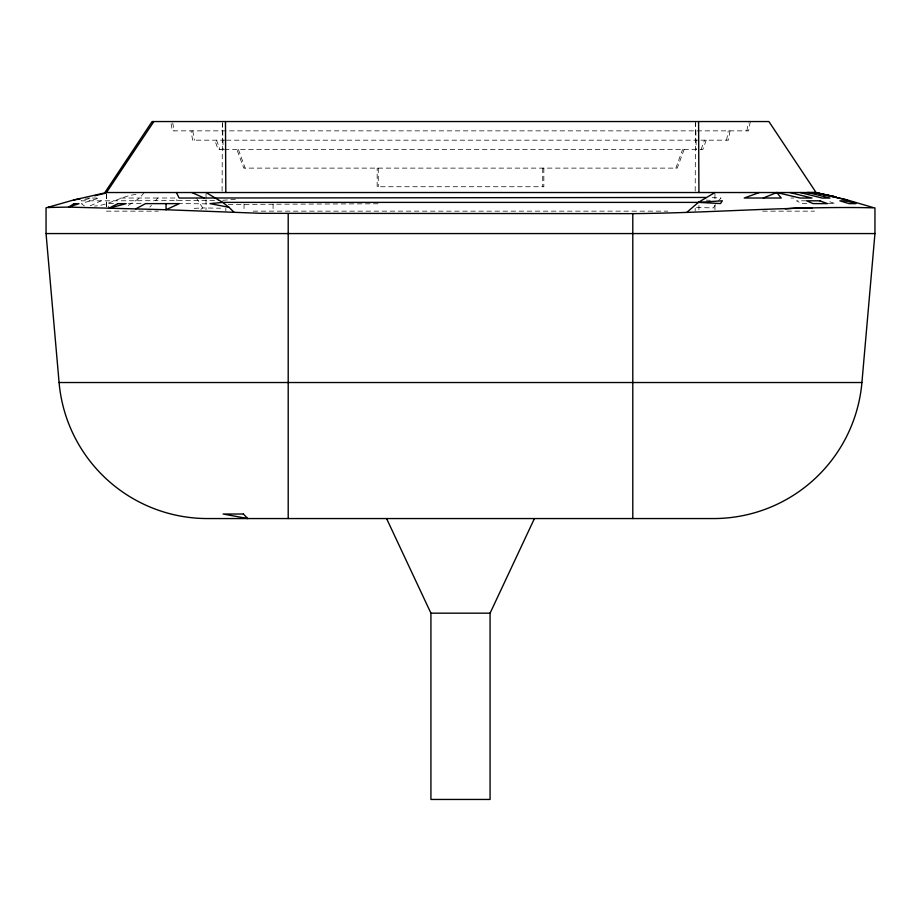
<?xml version="1.0" encoding="UTF-8"?>
<svg xmlns="http://www.w3.org/2000/svg" width="921" height="921" viewBox="0 0 921 921"><rect width="100%" height="100%" fill="white"/><g stroke="black" fill="none" stroke-linecap="round" stroke-linejoin="round"><path stroke-width="0.69" stroke-dasharray="4.61 3.45" d="M222.088 191.096L222.398 122.977M695.194 191.096L695.505 122.977M726.6 140.176L728.246 130.863M729.996 130.863L728.361 140.176L697.209 140.176M746.873 130.863L748.278 122.884M750.27 121.549L748.623 130.863L172.377 130.863L170.73 121.549M675.876 168.117L682.588 149.49M701.088 149.49L704.484 140.176M706.234 140.176L702.85 149.49L699.615 149.49M684.096 149.49L677.257 168.117L243.743 168.117L236.904 149.49M715.456 204.658L713.384 207.927L694.825 207.421M155.545 200.801L157.733 198.015L176.797 198.015L176.82 200.79M144.194 192.524L139.773 198.027L125.406 207.225M149.835 207.075L151.481 205.325M718.392 200.778L721.039 198.003L710.103 197.601M200.859 209.378L202.666 207.927L220.568 208.215M90.131 205.878L101.114 200.824L219.923 200.525M135.963 194.469C121.353 195.943 109.242 205.233 94.541 206.074M84.444 205.982L81.405 203.61L98.973 198.05L91.041 198.061L81.117 200.836L101.114 200.824M222.778 200.294L237.042 199.166M194.204 208.353L202.666 207.927L196.392 198.003M228.339 204.427L379.256 203.771M85.342 198.073L91.041 198.061M225.104 140.176L192.639 140.176L191.004 130.863M226.336 140.176L696.771 140.176M223.596 149.49L218.15 149.49L214.766 140.176M224.459 149.49L696.541 149.49M120.87 198.038L157.733 198.015M791.035 198.038L793.729 198.038M806.117 200.813L796.458 200.813L801.892 203.587L807.464 203.587M113.433 203.587L107.999 203.599L109.058 208.181M128.387 203.587L142.11 203.576M177.914 203.564L210.207 203.898M106.41 211.151L158.308 211.151M253.137 211.151L667.863 211.151M762.692 211.151L814.59 211.151M828.301 203.61L835.22 203.61L827.012 200.824M706.223 200.133L710.287 200.352M216.516 140.176L219.912 149.49M238.412 149.49L245.124 168.117M192.754 130.863L194.4 140.176M172.722 122.884L174.127 130.863M696.092 140.176L696.126 149.49M222.997 140.176L223.02 149.49M695.873 130.863L695.896 140.176M695.689 121.549L695.7 130.863M222.767 130.863L222.79 140.176M222.583 122.884L222.594 130.863M714.961 193.951L714.961 199.684M714.961 205.418L714.961 209.712M698.924 205.418L698.924 209.712M695.182 208.284L695.182 211.151M543.839 168.117L543.839 186.744L377.161 186.744L377.161 168.117M542.745 168.117L542.745 186.744M378.255 168.117L378.255 186.744M273.088 203.978L273.088 211.151M244.042 203.978L244.042 211.151M225.818 208.284L225.818 211.151M206.039 193.951L206.039 198.257M206.039 199.684L206.039 209.712M106.479 193.951L106.479 208.284M106.41 193.951L106.41 208.284"/><path stroke-width="1.38" d="M166.102 203.633L165.999 209.735L260.965 213.327L632.796 213.626C713.499 212.958 794.316 205.924 874.95 207.858L874.95 233.566L861.918 382.526A149.018 149.018 0 0 1 713.464 518.558L207.536 518.558A149.018 149.018 0 0 1 59.082 382.526L46.05 233.566L46.05 207.858L73.715 199.961L106.479 192.524L153.865 121.549M386.578 518.558L430.924 613.179L430.924 799.451L490.076 799.451L490.076 613.179L534.422 518.558M686.893 212.325L698.337 202.39L714.961 192.524M135.778 208.883L145.495 203.633L179.388 203.622L165.999 209.735L68.568 207.098L48.134 207.478M759.388 192.524L744.203 198.015L763.267 198.015L776.806 192.524L800.13 198.038L812.011 198.05L789.873 192.524M94.782 195.782L105.558 193.168M73.715 199.961L80.173 198.913M785.233 208.883L796.746 207.95L811.942 208.181M48.134 207.467L50.643 207.294M698.337 202.39L722.352 200.778L720.51 203.564L698.337 202.39L222.663 202.39L210.046 203.622L229.03 207.34L234.107 212.325M176.395 192.524L179.146 198.038L706.004 197.451M816.098 192.524L104.902 192.524L152.103 121.549L768.897 121.549L816.098 192.524L835.854 196.967L814.555 192.524L847.285 199.961L872.866 207.467M807.061 192.524L814.59 192.524L835.854 196.967M763.267 198.015L781.227 198.027L776.806 192.524M46.05 233.566L874.95 233.566M59.082 382.526L861.918 382.526M430.924 613.179L490.076 613.179M817.249 193.145L828.175 195.62M830.903 196.242L847.285 199.961M807.867 192.524L829.959 198.061L822.027 198.05L800.153 192.524M851.787 201.906L855.494 202.954M191.833 192.524L204.209 198.027M206.039 192.524L222.663 202.39L229.03 207.34M698.59 121.549L698.924 192.524M225.484 121.549L225.818 192.524M632.796 213.626L632.796 518.558M288.204 213.626L288.204 518.558M74.048 203.679L68.568 207.098L78.964 203.679L74.048 203.679M117.923 203.645L109.058 208.169L126.189 203.645L117.923 203.645M819.886 200.824L806.623 200.813L813.001 203.599L827.472 203.61L819.886 200.824M243.374 514.022L223.124 514.022L247.864 518.558L243.374 514.022M846.226 200.847L839.883 200.836L849.15 203.633L855.966 203.645L846.226 200.847"/></g></svg>
